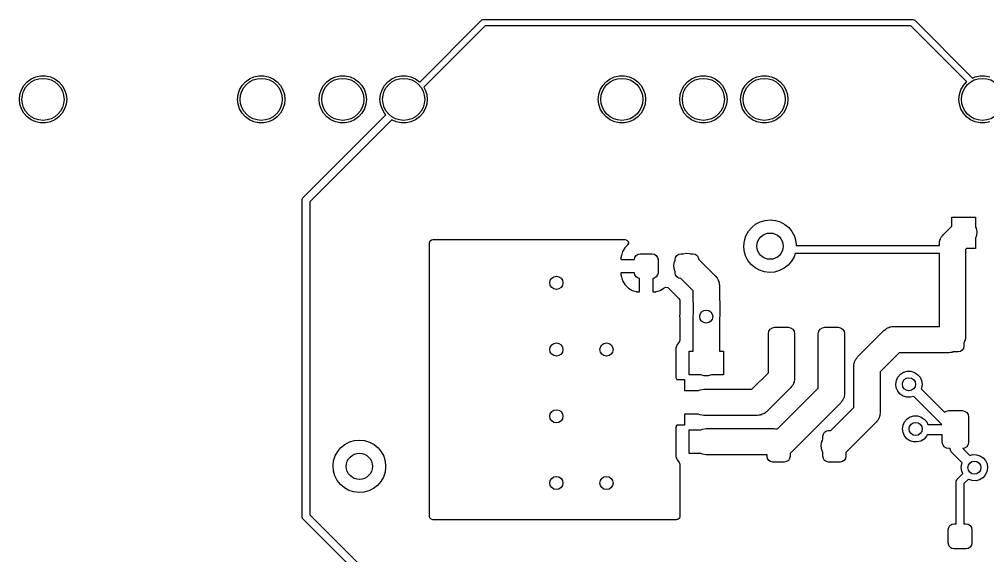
# Model space of a CAD drawing. Extents: x 74 to 208, y -143 to -31.
# Drawn here: x 79.27 to 116.1, y -52.93 to -32.51 of the extents above; entities that cross this region are included whole.
import ezdxf

# ---------------------------------------------------------------- set-up
doc = ezdxf.new("R2010")
doc.units = 0
doc.layers.add('BLACK', color=7, linetype='CONTINUOUS')

msp = doc.modelspace()

# ---------------------------------------------------------------- linework, layer by layer
at = {"layer": 'BLACK', "linetype": 'CONTINUOUS'}
for p, q in [((94.4962, -34.9), (96.8456, -32.5506)), ((96.9858, -32.764), (94.6524, -35.0973)), ((96.8456, -32.5506), (96.8634, -32.5373)), ((96.8634, -32.5373), (96.8665, -32.5338)), ((96.8665, -32.5338), (96.8692, -32.533)), ((96.8692, -32.533), (96.8744, -32.5291)), ((96.8744, -32.5291), (96.9045, -32.5227)), ((96.9045, -32.5227), (96.934, -32.514)), ((96.934, -32.514), (113.235, -32.514)), ((113.183, -32.764), (96.9858, -32.764)), ((115.306, -34.8867), (113.183, -32.764)), ((113.235, -32.514), (113.257, -32.5172)), ((113.257, -32.5172), (113.262, -32.5169)), ((113.262, -32.5169), (113.264, -32.5182)), ((113.264, -32.5182), (113.271, -32.5191)), ((113.271, -32.5191), (113.296, -32.5358)), ((113.296, -32.5358), (113.323, -32.5506)), ((113.323, -32.5506), (115.522, -34.7494)), ((79.4419, -35.031), (79.5678, -34.8912)), ((79.5678, -34.8912), (79.72, -34.7806)), ((79.72, -34.7806), (79.8919, -34.704)), ((79.8919, -34.704), (80.0759, -34.6649)), ((80.0759, -34.6649), (80.2641, -34.6649)), ((80.2641, -34.6649), (80.4481, -34.704)), ((80.4481, -34.704), (80.62, -34.7806)), ((80.62, -34.7806), (80.7722, -34.8912)), ((80.7722, -34.8912), (80.8981, -35.031)), ((87.7419, -35.031), (87.8678, -34.8912)), ((87.8678, -34.8912), (88.02, -34.7806)), ((88.02, -34.7806), (88.1919, -34.704)), ((88.1919, -34.704), (88.3759, -34.6649)), ((88.3759, -34.6649), (88.5641, -34.6649)), ((88.5641, -34.6649), (88.7481, -34.704)), ((88.7481, -34.704), (88.92, -34.7806)), ((88.92, -34.7806), (89.0722, -34.8912)), ((89.0722, -34.8912), (89.1981, -35.031)), ((90.8419, -35.031), (90.9678, -34.8912)), ((90.9678, -34.8912), (91.12, -34.7806)), ((91.12, -34.7806), (91.2919, -34.704)), ((91.2919, -34.704), (91.4759, -34.6649)), ((91.4759, -34.6649), (91.6641, -34.6649)), ((91.6641, -34.6649), (91.8481, -34.704)), ((91.8481, -34.704), (92.02, -34.7806)), ((92.02, -34.7806), (92.1722, -34.8912)), ((92.1722, -34.8912), (92.2981, -35.031)), ((93.1579, -35.031), (93.2838, -34.8912)), ((93.2838, -34.8912), (93.436, -34.7806)), ((93.436, -34.7806), (93.6079, -34.704)), ((93.6079, -34.704), (93.7919, -34.6649)), ((93.7919, -34.6649), (93.9801, -34.6649)), ((93.9801, -34.6649), (94.1641, -34.704)), ((94.1641, -34.704), (94.336, -34.7806)), ((94.336, -34.7806), (94.4882, -34.8912)), ((94.4882, -34.8912), (94.4962, -34.9)), ((101.458, -35.031), (101.584, -34.8912)), ((101.584, -34.8912), (101.736, -34.7806)), ((101.736, -34.7806), (101.908, -34.704)), ((101.908, -34.704), (102.092, -34.6649)), ((102.092, -34.6649), (102.28, -34.6649)), ((102.28, -34.6649), (102.464, -34.704)), ((102.464, -34.704), (102.636, -34.7806)), ((102.636, -34.7806), (102.788, -34.8912)), ((102.788, -34.8912), (102.914, -35.031)), ((104.558, -35.031), (104.684, -34.8912)), ((104.684, -34.8912), (104.836, -34.7806)), ((104.836, -34.7806), (105.008, -34.704)), ((105.008, -34.704), (105.192, -34.6649)), ((105.192, -34.6649), (105.38, -34.6649)), ((105.38, -34.6649), (105.564, -34.704)), ((105.564, -34.704), (105.736, -34.7806)), ((105.736, -34.7806), (105.888, -34.8912)), ((105.888, -34.8912), (106.014, -35.031)), ((106.874, -35.031), (107, -34.8912)), ((107, -34.8912), (107.152, -34.7806)), ((107.152, -34.7806), (107.324, -34.704)), ((107.324, -34.704), (107.508, -34.6649)), ((107.508, -34.6649), (107.696, -34.6649)), ((107.696, -34.6649), (107.88, -34.704)), ((107.88, -34.704), (108.052, -34.7806)), ((108.052, -34.7806), (108.204, -34.8912)), ((108.204, -34.8912), (108.33, -35.031)), ((115.174, -35.031), (115.3, -34.8912)), ((115.3, -34.8912), (115.306, -34.8867)), ((115.522, -34.7494), (115.624, -34.704)), ((115.624, -34.704), (115.808, -34.6649)), ((115.808, -34.6649), (115.996, -34.6649)), ((115.996, -34.6649), (116.18, -34.704)), ((79.2897, -35.3729), (79.3478, -35.1939)), ((79.3478, -35.1939), (79.4419, -35.031)), ((80.8981, -35.031), (80.9922, -35.1939)), ((80.9922, -35.1939), (81.0503, -35.3729)), ((87.5897, -35.3729), (87.6478, -35.1939)), ((87.6478, -35.1939), (87.7419, -35.031)), ((89.1981, -35.031), (89.2922, -35.1939)), ((89.2922, -35.1939), (89.3503, -35.3729)), ((90.6897, -35.3729), (90.7478, -35.1939)), ((90.7478, -35.1939), (90.8419, -35.031)), ((92.2981, -35.031), (92.3922, -35.1939)), ((92.3922, -35.1939), (92.4503, -35.3729)), ((93.0057, -35.3729), (93.0638, -35.1939)), ((93.0638, -35.1939), (93.1579, -35.031)), ((94.6524, -35.0973), (94.7082, -35.1939)), ((94.7082, -35.1939), (94.7663, -35.3729)), ((101.306, -35.3729), (101.364, -35.1939)), ((101.364, -35.1939), (101.458, -35.031)), ((102.914, -35.031), (103.008, -35.1939)), ((103.008, -35.1939), (103.066, -35.3729)), ((104.406, -35.3729), (104.464, -35.1939)), ((104.464, -35.1939), (104.558, -35.031)), ((106.014, -35.031), (106.108, -35.1939)), ((106.108, -35.1939), (106.166, -35.3729)), ((106.722, -35.3729), (106.78, -35.1939)), ((106.78, -35.1939), (106.874, -35.031)), ((108.33, -35.031), (108.424, -35.1939)), ((108.424, -35.1939), (108.482, -35.3729)), ((115.022, -35.3729), (115.08, -35.1939)), ((115.08, -35.1939), (115.174, -35.031)), ((79.27, -35.56), (79.2897, -35.3729)), ((79.2897, -35.7471), (79.27, -35.56)), ((81.0503, -35.3729), (81.07, -35.56)), ((81.07, -35.56), (81.0503, -35.7471)), ((87.57, -35.56), (87.5897, -35.3729)), ((87.5897, -35.7471), (87.57, -35.56)), ((89.3503, -35.3729), (89.37, -35.56)), ((89.37, -35.56), (89.3503, -35.7471)), ((90.67, -35.56), (90.6897, -35.3729)), ((90.6897, -35.7471), (90.67, -35.56)), ((92.4503, -35.3729), (92.47, -35.56)), ((92.47, -35.56), (92.4503, -35.7471)), ((92.986, -35.56), (93.0057, -35.3729)), ((93.0057, -35.7471), (92.986, -35.56)), ((94.7663, -35.3729), (94.786, -35.56)), ((94.786, -35.56), (94.7663, -35.7471)), ((101.286, -35.56), (101.306, -35.3729)), ((101.306, -35.7471), (101.286, -35.56)), ((103.066, -35.3729), (103.086, -35.56)), ((103.086, -35.56), (103.066, -35.7471)), ((104.386, -35.56), (104.406, -35.3729)), ((104.406, -35.7471), (104.386, -35.56)), ((106.166, -35.3729), (106.186, -35.56)), ((106.186, -35.56), (106.166, -35.7471)), ((106.702, -35.56), (106.722, -35.3729)), ((106.722, -35.7471), (106.702, -35.56)), ((108.482, -35.3729), (108.502, -35.56)), ((108.502, -35.56), (108.482, -35.7471)), ((115.002, -35.56), (115.022, -35.3729)), ((115.022, -35.7471), (115.002, -35.56)), ((79.3478, -35.9261), (79.2897, -35.7471)), ((79.4419, -36.089), (79.3478, -35.9261)), ((79.5678, -36.2288), (79.4419, -36.089)), ((80.8981, -36.089), (80.7722, -36.2288)), ((80.9922, -35.9261), (80.8981, -36.089)), ((81.0503, -35.7471), (80.9922, -35.9261)), ((87.6478, -35.9261), (87.5897, -35.7471)), ((87.7419, -36.089), (87.6478, -35.9261)), ((87.8678, -36.2288), (87.7419, -36.089)), ((89.1981, -36.089), (89.0722, -36.2288)), ((89.2922, -35.9261), (89.1981, -36.089)), ((89.3503, -35.7471), (89.2922, -35.9261)), ((90.7478, -35.9261), (90.6897, -35.7471)), ((90.8419, -36.089), (90.7478, -35.9261)), ((90.9678, -36.2288), (90.8419, -36.089)), ((92.2981, -36.089), (92.1722, -36.2288)), ((92.3922, -35.9261), (92.2981, -36.089)), ((92.4503, -35.7471), (92.3922, -35.9261)), ((93.0638, -35.9261), (93.0057, -35.7471)), ((93.1579, -36.089), (93.0638, -35.9261)), ((93.2119, -36.149), (93.1579, -36.089)), ((94.6141, -36.089), (94.4882, -36.2288)), ((94.7082, -35.9261), (94.6141, -36.089)), ((94.7663, -35.7471), (94.7082, -35.9261)), ((101.364, -35.9261), (101.306, -35.7471)), ((101.458, -36.089), (101.364, -35.9261)), ((101.584, -36.2288), (101.458, -36.089)), ((102.914, -36.089), (102.788, -36.2288)), ((103.008, -35.9261), (102.914, -36.089)), ((103.066, -35.7471), (103.008, -35.9261)), ((104.464, -35.9261), (104.406, -35.7471)), ((104.558, -36.089), (104.464, -35.9261)), ((104.684, -36.2288), (104.558, -36.089)), ((106.014, -36.089), (105.888, -36.2288)), ((106.108, -35.9261), (106.014, -36.089)), ((106.166, -35.7471), (106.108, -35.9261)), ((106.78, -35.9261), (106.722, -35.7471)), ((106.874, -36.089), (106.78, -35.9261)), ((107, -36.2288), (106.874, -36.089)), ((108.33, -36.089), (108.204, -36.2288)), ((108.424, -35.9261), (108.33, -36.089)), ((108.482, -35.7471), (108.424, -35.9261)), ((115.08, -35.9261), (115.022, -35.7471)), ((115.174, -36.089), (115.08, -35.9261)), ((115.3, -36.2288), (115.174, -36.089)), ((79.72, -36.3394), (79.5678, -36.2288)), ((79.8919, -36.416), (79.72, -36.3394)), ((80.0759, -36.4551), (79.8919, -36.416)), ((80.2641, -36.4551), (80.0759, -36.4551)), ((80.4481, -36.416), (80.2641, -36.4551)), ((80.62, -36.3394), (80.4481, -36.416)), ((80.7722, -36.2288), (80.62, -36.3394)), ((88.02, -36.3394), (87.8678, -36.2288)), ((88.1919, -36.416), (88.02, -36.3394)), ((88.3759, -36.4551), (88.1919, -36.416)), ((88.5641, -36.4551), (88.3759, -36.4551)), ((88.7481, -36.416), (88.5641, -36.4551)), ((88.92, -36.3394), (88.7481, -36.416)), ((89.0722, -36.2288), (88.92, -36.3394)), ((90.0639, -39.2969), (93.2119, -36.149)), ((93.4427, -36.3424), (90.32, -39.4651)), ((91.12, -36.3394), (90.9678, -36.2288)), ((91.2919, -36.416), (91.12, -36.3394)), ((91.4759, -36.4551), (91.2919, -36.416)), ((91.6641, -36.4551), (91.4759, -36.4551)), ((91.8481, -36.416), (91.6641, -36.4551)), ((92.02, -36.3394), (91.8481, -36.416)), ((92.1722, -36.2288), (92.02, -36.3394)), ((93.6079, -36.416), (93.4427, -36.3424)), ((93.7919, -36.4551), (93.6079, -36.416)), ((93.9801, -36.4551), (93.7919, -36.4551)), ((94.1641, -36.416), (93.9801, -36.4551)), ((94.336, -36.3394), (94.1641, -36.416)), ((94.4882, -36.2288), (94.336, -36.3394)), ((101.736, -36.3394), (101.584, -36.2288)), ((101.908, -36.416), (101.736, -36.3394)), ((102.092, -36.4551), (101.908, -36.416)), ((102.28, -36.4551), (102.092, -36.4551)), ((102.464, -36.416), (102.28, -36.4551)), ((102.636, -36.3394), (102.464, -36.416)), ((102.788, -36.2288), (102.636, -36.3394)), ((104.836, -36.3394), (104.684, -36.2288)), ((105.008, -36.416), (104.836, -36.3394)), ((105.192, -36.4551), (105.008, -36.416)), ((105.38, -36.4551), (105.192, -36.4551)), ((105.564, -36.416), (105.38, -36.4551)), ((105.736, -36.3394), (105.564, -36.416)), ((105.888, -36.2288), (105.736, -36.3394)), ((107.152, -36.3394), (107, -36.2288)), ((107.324, -36.416), (107.152, -36.3394)), ((107.508, -36.4551), (107.324, -36.416)), ((107.696, -36.4551), (107.508, -36.4551)), ((107.88, -36.416), (107.696, -36.4551)), ((108.052, -36.3394), (107.88, -36.416)), ((108.204, -36.2288), (108.052, -36.3394)), ((115.452, -36.3394), (115.3, -36.2288)), ((115.624, -36.416), (115.452, -36.3394)), ((115.808, -36.4551), (115.624, -36.416)), ((115.996, -36.4551), (115.808, -36.4551)), ((116.18, -36.416), (115.996, -36.4551)), ((90.02, -39.403), (90.0251, -39.3839)), ((90.02, -51.435), (90.02, -39.403)), ((90.0251, -39.3642), (90.035, -39.3471)), ((90.0251, -39.3839), (90.0251, -39.3642)), ((90.035, -39.3471), (90.0401, -39.328)), ((90.0401, -39.328), (90.0541, -39.314)), ((90.0541, -39.314), (90.0639, -39.2969)), ((90.32, -39.4651), (90.32, -51.3729)), ((114.74, -40.3829), (114.74, -40.04)), ((114.74, -40.04), (115.64, -40.04)), ((115.64, -40.04), (115.64, -40.4317)), ((106.998, -40.583), (107.123, -40.4335)), ((107.123, -40.4335), (107.275, -40.3112)), ((107.275, -40.3112), (107.448, -40.2208)), ((107.448, -40.2208), (107.636, -40.1657)), ((107.636, -40.1657), (107.83, -40.148)), ((107.83, -40.148), (108.024, -40.1684)), ((108.024, -40.1684), (108.211, -40.2261)), ((108.211, -40.2261), (108.382, -40.319)), ((108.382, -40.319), (108.533, -40.4434)), ((108.533, -40.4434), (108.656, -40.5946)), ((114.408, -40.7149), (114.74, -40.3829)), ((115.64, -40.4317), (115.659, -40.4673)), ((115.659, -40.4673), (115.689, -40.606)), ((106.845, -40.9401), (106.904, -40.7541)), ((106.904, -40.7541), (106.998, -40.583)), ((108.656, -40.5946), (108.748, -40.7669)), ((108.748, -40.7669), (108.804, -40.9538)), ((114.283, -40.9223), (114.305, -40.8761)), ((114.305, -40.8761), (114.323, -40.8284)), ((114.323, -40.8284), (114.335, -40.8122)), ((114.335, -40.8122), (114.344, -40.794)), ((114.344, -40.794), (114.377, -40.7558)), ((114.377, -40.7558), (114.408, -40.7149)), ((115.678, -40.7474), (115.64, -40.8496)), ((115.64, -40.8496), (115.64, -41.24)), ((115.689, -40.606), (115.678, -40.7474)), ((94.869, -41.02), (94.889, -40.9519)), ((94.869, -51.436), (94.869, -41.02)), ((94.889, -40.9519), (94.9427, -40.9054)), ((94.9427, -40.9054), (94.995, -40.894)), ((94.995, -40.894), (102.311, -40.894)), ((102.303, -41.2088), (102.221, -41.3419)), ((102.312, -41.1974), (102.303, -41.2088)), ((102.311, -40.894), (102.379, -40.914)), ((102.4, -41.109), (102.312, -41.1974)), ((102.379, -40.914), (102.426, -40.9677)), ((102.406, -41.1025), (102.4, -41.109)), ((102.436, -41.0379), (102.406, -41.1025)), ((102.426, -40.9677), (102.436, -41.0379)), ((106.823, -41.134), (106.845, -40.9401)), ((106.839, -41.3285), (106.823, -41.134)), ((108.804, -40.9538), (108.821, -41.125)), ((108.821, -41.125), (114.261, -41.125)), ((114.261, -41.0685), (114.262, -41.0624)), ((114.261, -41.125), (114.261, -41.0685)), ((114.262, -41.0624), (114.269, -41.012)), ((114.269, -41.012), (114.273, -40.9611)), ((114.273, -40.9611), (114.28, -40.9422)), ((114.28, -40.9422), (114.283, -40.9223)), ((115.297, -41.24), (115.261, -41.2756)), ((115.64, -41.24), (115.297, -41.24)), ((102.163, -41.5172), (102.153, -41.6081)), ((102.153, -41.6081), (102.153, -41.6145)), ((102.153, -41.6145), (102.153, -41.6379)), ((102.166, -41.5038), (102.163, -41.5172)), ((102.215, -41.3551), (102.166, -41.5038)), ((102.221, -41.3419), (102.215, -41.3551)), ((102.662, -41.656), (102.678, -41.5739)), ((102.678, -41.5739), (102.727, -41.5009)), ((102.727, -41.5009), (102.8, -41.4521)), ((102.8, -41.4521), (102.886, -41.435)), ((102.886, -41.435), (103.336, -41.435)), ((103.336, -41.435), (103.422, -41.4521)), ((103.422, -41.4521), (103.495, -41.5009)), ((103.495, -41.5009), (103.544, -41.5739)), ((103.544, -41.5739), (103.561, -41.66)), ((104.211, -41.66), (104.228, -41.5739)), ((104.228, -41.5739), (104.277, -41.5009)), ((104.277, -41.5009), (104.35, -41.4521)), ((104.35, -41.4521), (104.436, -41.435)), ((104.436, -41.435), (104.515, -41.435)), ((104.515, -41.435), (104.627, -41.4112)), ((104.627, -41.4112), (104.768, -41.4217)), ((104.768, -41.4217), (104.804, -41.435)), ((104.804, -41.435), (104.886, -41.435)), ((104.886, -41.435), (104.972, -41.4521)), ((104.972, -41.4521), (105.045, -41.5009)), ((105.045, -41.5009), (105.094, -41.5739)), ((105.094, -41.5739), (105.109, -41.6511)), ((106.893, -41.5161), (106.839, -41.3285)), ((106.982, -41.6897), (106.893, -41.5161)), ((108.737, -41.5547), (108.64, -41.7244)), ((108.78, -41.425), (108.737, -41.5547)), ((114.261, -41.425), (108.78, -41.425)), ((114.261, -44.204), (114.261, -41.425)), ((115.261, -41.2756), (115.261, -44.576)), ((102.153, -41.6379), (102.157, -41.6531)), ((102.157, -41.6531), (102.159, -41.6543)), ((102.159, -41.6543), (102.167, -41.656)), ((102.167, -41.656), (102.662, -41.656)), ((103.561, -41.66), (103.561, -42.16)), ((104.163, -41.8699), (104.194, -41.7316)), ((104.171, -42.0114), (104.163, -41.8699)), ((104.194, -41.7316), (104.211, -41.7008)), ((104.211, -41.7008), (104.211, -41.66)), ((105.109, -41.6511), (105.75, -42.2914)), ((107.104, -41.8427), (106.982, -41.6897)), ((107.252, -41.9691), (107.104, -41.8427)), ((107.423, -42.0644), (107.252, -41.9691)), ((108.513, -41.8722), (108.359, -41.9923)), ((108.64, -41.7244), (108.513, -41.8722)), ((102.155, -42.1699), (102.153, -42.1775)), ((102.153, -42.1775), (102.153, -42.2054)), ((102.153, -42.2054), (102.153, -42.212)), ((102.153, -42.212), (102.163, -42.3041)), ((102.156, -42.1685), (102.155, -42.1699)), ((102.171, -42.164), (102.156, -42.1685)), ((102.163, -42.3041), (102.166, -42.3175)), ((102.166, -42.3175), (102.215, -42.4661)), ((102.662, -42.164), (102.171, -42.164)), ((102.678, -42.2461), (102.662, -42.164)), ((102.727, -42.3191), (102.678, -42.2461)), ((102.8, -42.3679), (102.727, -42.3191)), ((103.495, -42.3191), (103.422, -42.3679)), ((103.544, -42.2461), (103.495, -42.3191)), ((103.561, -42.16), (103.544, -42.2461)), ((104.211, -42.1211), (104.171, -42.0114)), ((104.211, -42.16), (104.211, -42.1211)), ((104.228, -42.2461), (104.211, -42.16)), ((104.277, -42.3191), (104.228, -42.2461)), ((104.35, -42.3679), (104.277, -42.3191)), ((105.75, -42.2914), (105.754, -42.2958)), ((105.754, -42.2958), (105.782, -42.3346)), ((105.782, -42.3346), (105.814, -42.3706)), ((107.608, -42.1247), (107.423, -42.0644)), ((107.802, -42.1478), (107.608, -42.1247)), ((107.997, -42.1328), (107.802, -42.1478)), ((108.185, -42.0803), (107.997, -42.1328)), ((108.359, -41.9923), (108.185, -42.0803)), ((102.215, -42.4661), (102.222, -42.4793)), ((102.222, -42.4793), (102.304, -42.6122)), ((102.304, -42.6122), (102.313, -42.6236)), ((102.313, -42.6236), (102.423, -42.734)), ((102.857, -42.3792), (102.8, -42.3679)), ((102.857, -42.8795), (102.857, -42.3792)), ((103.422, -42.3679), (103.365, -42.3792)), ((103.365, -42.3792), (103.365, -42.8749)), ((103.794, -42.7376), (103.86, -42.711)), ((103.86, -42.711), (103.93, -42.7242)), ((104.427, -42.3832), (104.35, -42.3679)), ((104.898, -42.8546), (104.427, -42.3832)), ((105.814, -42.3706), (105.824, -42.3916)), ((105.824, -42.3916), (105.837, -42.4103)), ((105.837, -42.4103), (105.854, -42.4554)), ((105.854, -42.4554), (105.874, -42.4989)), ((105.874, -42.4989), (105.878, -42.5218)), ((105.878, -42.5218), (105.886, -42.5436)), ((105.886, -42.5436), (105.889, -42.5915)), ((105.889, -42.5915), (105.896, -42.639)), ((105.896, -42.639), (105.91, -43.809)), ((102.423, -42.734), (102.435, -42.743)), ((102.435, -42.743), (102.568, -42.825)), ((102.568, -42.825), (102.581, -42.8312)), ((102.581, -42.8312), (102.73, -42.8805)), ((102.73, -42.8805), (102.743, -42.8834)), ((102.743, -42.8834), (102.834, -42.8927)), ((102.834, -42.8927), (102.839, -42.8929)), ((102.839, -42.8929), (102.854, -42.8885)), ((102.854, -42.8885), (102.855, -42.8871)), ((102.855, -42.8871), (102.857, -42.8795)), ((103.365, -42.8749), (103.369, -42.8901)), ((103.369, -42.8901), (103.371, -42.8913)), ((103.371, -42.8913), (103.379, -42.893)), ((103.379, -42.893), (103.381, -42.893)), ((103.381, -42.893), (103.388, -42.8927)), ((103.388, -42.8927), (103.48, -42.8831)), ((103.48, -42.8831), (103.493, -42.8802)), ((103.493, -42.8802), (103.642, -42.8306)), ((103.642, -42.8306), (103.655, -42.8244)), ((103.655, -42.8244), (103.788, -42.7422)), ((103.788, -42.7422), (103.794, -42.7376)), ((103.93, -42.7242), (103.961, -42.7473)), ((103.961, -42.7473), (104.357, -43.1431)), ((104.909, -43.7186), (104.898, -42.8546)), ((104.357, -43.1431), (104.391, -43.2054)), ((104.391, -43.2054), (104.394, -43.2322)), ((104.394, -43.2322), (104.394, -43.7071)), ((104.393, -43.7224), (104.383, -43.8149)), ((104.383, -43.8149), (104.383, -43.8202)), ((104.383, -43.8202), (104.383, -43.8255)), ((104.394, -43.7071), (104.393, -43.7198)), ((104.393, -43.7198), (104.393, -43.7212)), ((104.393, -43.7212), (104.393, -43.7224)), ((104.896, -43.8229), (104.904, -43.7725)), ((104.896, -43.829), (104.896, -43.8229)), ((104.904, -43.7725), (104.908, -43.7216)), ((104.908, -43.7216), (104.909, -43.7186)), ((105.91, -43.8151), (105.902, -43.8685)), ((105.91, -43.809), (105.91, -43.8151)), ((104.383, -43.8255), (104.383, -43.8316)), ((104.383, -43.8316), (104.387, -43.8711)), ((104.387, -43.8711), (104.387, -43.883)), ((104.387, -43.883), (104.387, -44.73)), ((104.896, -45.1416), (104.896, -43.829)), ((105.898, -43.9224), (105.896, -43.9286)), ((105.896, -43.9286), (105.896, -45.1416)), ((105.902, -43.8685), (105.898, -43.9224)), ((107.757, -44.483), (107.776, -44.3873)), ((107.757, -45.9679), (107.757, -44.483)), ((107.776, -44.3873), (107.83, -44.3062)), ((107.83, -44.3062), (107.911, -44.252)), ((107.911, -44.252), (108.007, -44.233)), ((108.007, -44.233), (108.507, -44.233)), ((108.507, -44.233), (108.603, -44.252)), ((108.603, -44.252), (108.684, -44.3062)), ((108.684, -44.3062), (108.738, -44.3873)), ((108.738, -44.3873), (108.757, -44.483)), ((108.757, -44.483), (108.757, -46.175)), ((109.657, -44.483), (109.676, -44.3873)), ((109.657, -46.5484), (109.657, -44.483)), ((109.676, -44.3873), (109.73, -44.3062)), ((109.73, -44.3062), (109.811, -44.252)), ((109.811, -44.252), (109.907, -44.233)), ((109.907, -44.233), (110.407, -44.233)), ((110.407, -44.233), (110.503, -44.252)), ((110.503, -44.252), (110.584, -44.3062)), ((110.584, -44.3062), (110.638, -44.3873)), ((110.638, -44.3873), (110.657, -44.483)), ((110.657, -44.483), (110.657, -46.7555)), ((111.152, -45.3664), (112.168, -44.3504)), ((112.168, -44.3504), (112.173, -44.3462)), ((112.173, -44.3462), (112.214, -44.3161)), ((112.214, -44.3161), (112.253, -44.2828)), ((112.253, -44.2828), (112.271, -44.2744)), ((112.271, -44.2744), (112.287, -44.2625)), ((112.287, -44.2625), (112.335, -44.2452)), ((112.335, -44.2452), (112.382, -44.2241)), ((112.382, -44.2241), (112.402, -44.2212)), ((112.402, -44.2212), (112.421, -44.2144)), ((112.421, -44.2144), (112.472, -44.2112)), ((112.472, -44.2112), (112.522, -44.204)), ((112.522, -44.204), (114.261, -44.204)), ((104.295, -44.8949), (104.244, -45.0313)), ((104.362, -44.8056), (104.295, -44.8949)), ((104.367, -44.7981), (104.362, -44.8056)), ((104.387, -44.73), (104.367, -44.7981)), ((115.2, -44.8161), (115.199, -44.8175)), ((115.199, -44.8175), (115.199, -44.9572)), ((115.218, -44.7684), (115.2, -44.8161)), ((115.24, -44.7222), (115.218, -44.7684)), ((115.243, -44.7023), (115.24, -44.7222)), ((115.25, -44.6834), (115.243, -44.7023)), ((115.254, -44.6325), (115.25, -44.6834)), ((115.261, -44.5821), (115.254, -44.6325)), ((115.261, -44.576), (115.261, -44.5821)), ((104.244, -45.0313), (104.237, -45.0935)), ((104.237, -45.0935), (104.237, -46.0897)), ((104.746, -46.0416), (104.746, -45.1416)), ((104.746, -45.1416), (104.896, -45.1416)), ((105.896, -45.1416), (106.046, -45.1416)), ((106.046, -45.1416), (106.046, -46.0416)), ((112.729, -45.204), (112.006, -45.9271)), ((114.633, -45.204), (112.729, -45.204)), ((114.684, -45.1968), (114.633, -45.204)), ((114.735, -45.1936), (114.684, -45.1968)), ((114.754, -45.1868), (114.735, -45.1936)), ((114.774, -45.1839), (114.754, -45.1868)), ((114.791, -45.176), (114.774, -45.1839)), ((114.98, -45.176), (114.791, -45.176)), ((115.064, -45.1593), (114.98, -45.176)), ((115.135, -45.1119), (115.064, -45.1593)), ((115.182, -45.041), (115.135, -45.1119)), ((115.199, -44.9572), (115.182, -45.041)), ((111.006, -45.7139), (111.014, -45.6635)), ((111.014, -45.6635), (111.018, -45.6126)), ((111.018, -45.6126), (111.025, -45.5937)), ((111.025, -45.5937), (111.028, -45.5738)), ((111.028, -45.5738), (111.05, -45.5276)), ((111.05, -45.5276), (111.067, -45.4799)), ((111.067, -45.4799), (111.08, -45.4637)), ((111.08, -45.4637), (111.088, -45.4455)), ((111.088, -45.4455), (111.122, -45.4073)), ((111.122, -45.4073), (111.152, -45.3664)), ((107.133, -46.5916), (107.757, -45.9679)), ((111.006, -45.72), (111.006, -45.7139)), ((111.006, -47.2909), (111.006, -45.72)), ((112.006, -45.9271), (112.006, -47.498)), ((112.688, -46.1313), (112.782, -46.025)), ((112.782, -46.025), (112.902, -45.9494)), ((112.902, -45.9494), (113.038, -45.9104)), ((113.038, -45.9104), (113.18, -45.9113)), ((113.18, -45.9113), (113.316, -45.9519)), ((113.316, -45.9519), (113.435, -46.029)), ((113.435, -46.029), (113.527, -46.1364)), ((104.237, -46.0897), (104.244, -46.1519)), ((104.244, -46.1519), (104.272, -46.2251)), ((104.272, -46.2251), (104.571, -46.2251)), ((104.571, -46.2251), (104.571, -46.6416)), ((105.18, -46.0416), (104.746, -46.0416)), ((105.186, -46.0455), (105.18, -46.0416)), ((105.322, -46.0861), (105.186, -46.0455)), ((105.464, -46.087), (105.322, -46.0861)), ((105.6, -46.048), (105.464, -46.087)), ((105.61, -46.0416), (105.6, -46.048)), ((106.046, -46.0416), (105.61, -46.0416)), ((108.713, -46.3674), (108.696, -46.4151)), ((108.735, -46.3212), (108.713, -46.3674)), ((108.738, -46.3013), (108.735, -46.3212)), ((108.745, -46.2824), (108.738, -46.3013)), ((108.749, -46.2315), (108.745, -46.2824)), ((108.757, -46.1811), (108.749, -46.2315)), ((108.757, -46.175), (108.757, -46.1811)), ((112.606, -46.3997), (112.628, -46.2596)), ((112.625, -46.5403), (112.606, -46.3997)), ((112.628, -46.2596), (112.688, -46.1313)), ((113.527, -46.1364), (113.586, -46.2655)), ((113.586, -46.2655), (113.606, -46.4058)), ((104.571, -46.6416), (105.102, -46.6416)), ((105.102, -46.6416), (105.168, -46.6117)), ((105.168, -46.6117), (105.308, -46.5916)), ((105.308, -46.5916), (107.133, -46.5916)), ((108.611, -46.5286), (107.694, -47.4452)), ((108.095, -48.1104), (109.657, -46.5484)), ((108.641, -46.4877), (108.611, -46.5286)), ((108.675, -46.4495), (108.641, -46.4877)), ((108.683, -46.4313), (108.675, -46.4495)), ((108.696, -46.4151), (108.683, -46.4313)), ((110.657, -46.7616), (110.649, -46.812)), ((110.657, -46.7555), (110.657, -46.7616)), ((112.682, -46.67), (112.625, -46.5403)), ((112.773, -46.7785), (112.682, -46.67)), ((113.583, -46.5578), (113.569, -46.5858)), ((113.569, -46.5858), (114.457, -47.4737)), ((113.606, -46.418), (113.583, -46.5578)), ((113.606, -46.4058), (113.606, -46.418)), ((110.511, -47.1091), (108.582, -49.0376)), ((110.541, -47.0682), (110.511, -47.1091)), ((110.575, -47.03), (110.541, -47.0682)), ((110.583, -47.0118), (110.575, -47.03)), ((110.596, -46.9956), (110.583, -47.0118)), ((110.613, -46.9479), (110.596, -46.9956)), ((110.635, -46.9017), (110.613, -46.9479)), ((110.638, -46.8818), (110.635, -46.9017)), ((110.645, -46.8629), (110.638, -46.8818)), ((110.649, -46.812), (110.645, -46.8629)), ((112.891, -46.8571), (112.773, -46.7785)), ((113.026, -46.8994), (112.891, -46.8571)), ((113.168, -46.902), (113.026, -46.8994)), ((113.287, -46.8695), (113.168, -46.902)), ((114.35, -47.932), (113.287, -46.8695)), ((107.648, -47.4795), (107.61, -47.5128)), ((107.69, -47.4494), (107.648, -47.4795)), ((107.694, -47.4452), (107.69, -47.4494)), ((110.129, -48.168), (111.006, -47.2909)), ((112.006, -47.5041), (111.998, -47.5545)), ((112.006, -47.498), (112.006, -47.5041)), ((114.457, -47.4737), (114.528, -47.426)), ((114.528, -47.426), (114.624, -47.407)), ((114.624, -47.407), (115.124, -47.407)), ((115.124, -47.407), (115.22, -47.426)), ((115.22, -47.426), (115.301, -47.4802)), ((115.301, -47.4802), (115.355, -47.5613)), ((105.102, -47.5416), (104.571, -47.5416)), ((104.571, -47.5416), (104.571, -47.9581)), ((105.162, -47.5698), (105.102, -47.5416)), ((105.302, -47.5916), (105.162, -47.5698)), ((105.308, -47.5916), (105.302, -47.5916)), ((107.34, -47.5916), (105.308, -47.5916)), ((107.391, -47.5844), (107.34, -47.5916)), ((107.442, -47.5812), (107.391, -47.5844)), ((107.461, -47.5744), (107.442, -47.5812)), ((107.481, -47.5715), (107.461, -47.5744)), ((107.527, -47.5504), (107.481, -47.5715)), ((107.575, -47.5331), (107.527, -47.5504)), ((107.591, -47.5212), (107.575, -47.5331)), ((107.61, -47.5128), (107.591, -47.5212)), ((111.86, -47.8516), (110.707, -49.0041)), ((111.89, -47.8107), (111.86, -47.8516)), ((111.924, -47.7725), (111.89, -47.8107)), ((111.932, -47.7543), (111.924, -47.7725)), ((111.945, -47.7381), (111.932, -47.7543)), ((111.962, -47.6904), (111.945, -47.7381)), ((111.984, -47.6442), (111.962, -47.6904)), ((111.987, -47.6243), (111.984, -47.6442)), ((111.994, -47.6054), (111.987, -47.6243)), ((111.998, -47.5545), (111.994, -47.6054)), ((112.882, -47.9614), (112.942, -47.8331)), ((112.942, -47.8331), (113.036, -47.7268)), ((113.036, -47.7268), (113.156, -47.6512)), ((113.156, -47.6512), (113.292, -47.6122)), ((113.292, -47.6122), (113.434, -47.6131)), ((113.434, -47.6131), (113.57, -47.6537)), ((113.57, -47.6537), (113.689, -47.7308)), ((113.689, -47.7308), (113.781, -47.8382)), ((113.781, -47.8382), (113.824, -47.932)), ((115.355, -47.5613), (115.374, -47.657)), ((115.374, -47.657), (115.374, -48.607)), ((104.244, -48.0313), (104.237, -48.0935)), ((104.237, -48.0935), (104.237, -49.0897)), ((104.272, -47.9581), (104.244, -48.0313)), ((104.571, -47.9581), (104.272, -47.9581)), ((104.746, -49.0416), (104.746, -48.1416)), ((104.746, -48.1416), (105.19, -48.1416)), ((105.19, -48.1416), (105.256, -48.1117)), ((105.256, -48.1117), (105.396, -48.0916)), ((105.396, -48.0916), (107.968, -48.0916)), ((107.968, -48.0916), (107.974, -48.0916)), ((107.974, -48.0916), (108.025, -48.0995)), ((108.025, -48.0995), (108.075, -48.1033)), ((108.075, -48.1033), (108.094, -48.1103)), ((108.094, -48.1103), (108.095, -48.1104)), ((109.849, -48.303), (109.896, -48.2321)), ((109.896, -48.2321), (109.967, -48.1847)), ((109.967, -48.1847), (110.051, -48.168)), ((110.051, -48.168), (110.129, -48.168)), ((112.86, -48.1015), (112.882, -47.9614)), ((112.879, -48.2421), (112.86, -48.1015)), ((112.936, -48.3718), (112.879, -48.2421)), ((113.824, -47.932), (114.35, -47.932)), ((91.6544, -48.6932), (91.8274, -48.6028)), ((91.8274, -48.6028), (92.0146, -48.5477)), ((92.0146, -48.5477), (92.209, -48.53)), ((92.209, -48.53), (92.4031, -48.5504)), ((92.4031, -48.5504), (92.5895, -48.6081)), ((92.5895, -48.6081), (92.7612, -48.701)), ((109.781, -48.6271), (109.788, -48.6082)), ((109.788, -48.6082), (109.791, -48.5883)), ((109.791, -48.5883), (109.813, -48.5421)), ((109.813, -48.5421), (109.831, -48.4944)), ((109.831, -48.4944), (109.832, -48.493)), ((109.832, -48.3867), (109.849, -48.303)), ((109.832, -48.493), (109.832, -48.3867)), ((113.027, -48.4803), (112.936, -48.3718)), ((113.145, -48.5589), (113.027, -48.4803)), ((113.28, -48.6012), (113.145, -48.5589)), ((113.422, -48.6038), (113.28, -48.6012)), ((113.559, -48.5665), (113.422, -48.6038)), ((113.68, -48.4923), (113.559, -48.5665)), ((113.775, -48.3872), (113.68, -48.4923)), ((113.801, -48.332), (113.775, -48.3872)), ((114.374, -48.332), (113.801, -48.332)), ((114.374, -48.607), (114.374, -48.332)), ((114.393, -48.7027), (114.374, -48.607)), ((115.374, -48.607), (115.355, -48.7027)), ((91.2829, -49.1361), (91.3769, -48.965)), ((91.3769, -48.965), (91.5023, -48.8155)), ((91.5023, -48.8155), (91.6544, -48.6932)), ((92.7612, -48.701), (92.9116, -48.8254)), ((92.9116, -48.8254), (93.0349, -48.9766)), ((93.0349, -48.9766), (93.1265, -49.1489)), ((109.769, -48.7345), (109.77, -48.7284)), ((109.769, -48.768), (109.769, -48.7345)), ((109.79, -48.9083), (109.769, -48.768)), ((109.77, -48.7284), (109.777, -48.678)), ((109.777, -48.678), (109.781, -48.6271)), ((109.832, -49.0016), (109.79, -48.9083)), ((114.447, -48.7838), (114.393, -48.7027)), ((114.528, -48.838), (114.447, -48.7838)), ((114.624, -48.857), (114.528, -48.838)), ((114.674, -48.857), (114.624, -48.857)), ((114.674, -48.8594), (114.674, -48.857)), ((114.681, -48.892), (114.674, -48.8594)), ((114.685, -48.9252), (114.681, -48.892)), ((114.691, -48.9349), (114.685, -48.9252)), ((114.694, -48.9461), (114.691, -48.9349)), ((114.715, -48.9723), (114.694, -48.9461)), ((114.732, -49.0006), (114.715, -48.9723)), ((115.22, -48.838), (115.149, -48.8519)), ((115.149, -48.8519), (115.415, -49.1176)), ((115.301, -48.7838), (115.22, -48.838)), ((115.355, -48.7027), (115.301, -48.7838)), ((91.2021, -49.516), (91.2239, -49.3221)), ((91.2239, -49.3221), (91.2829, -49.1361)), ((93.1265, -49.1489), (93.183, -49.3358)), ((93.183, -49.3358), (93.202, -49.53)), ((104.237, -49.0897), (104.244, -49.1519)), ((104.244, -49.1519), (104.295, -49.2883)), ((104.295, -49.2883), (104.301, -49.2955)), ((104.301, -49.2955), (104.369, -49.3863)), ((105.19, -49.0416), (104.746, -49.0416)), ((105.25, -49.0698), (105.19, -49.0416)), ((105.39, -49.0916), (105.25, -49.0698)), ((105.396, -49.0916), (105.39, -49.0916)), ((107.707, -49.0916), (105.396, -49.0916)), ((107.707, -49.1492), (107.707, -49.0916)), ((107.724, -49.233), (107.707, -49.1492)), ((107.771, -49.3039), (107.724, -49.233)), ((107.842, -49.3513), (107.771, -49.3039)), ((108.518, -49.3039), (108.447, -49.3513)), ((108.565, -49.233), (108.518, -49.3039)), ((108.582, -49.1492), (108.565, -49.233)), ((108.582, -49.0376), (108.582, -49.1492)), ((109.832, -49.1492), (109.832, -49.0016)), ((109.849, -49.233), (109.832, -49.1492)), ((109.896, -49.3039), (109.849, -49.233)), ((109.967, -49.3513), (109.896, -49.3039)), ((110.643, -49.3039), (110.572, -49.3513)), ((110.69, -49.233), (110.643, -49.3039)), ((110.707, -49.1492), (110.69, -49.233)), ((110.707, -49.0041), (110.707, -49.1492)), ((115.133, -49.4012), (114.732, -49.0006)), ((115.415, -49.1176), (115.528, -49.0854)), ((115.528, -49.0854), (115.669, -49.0863)), ((115.669, -49.0863), (115.805, -49.1269)), ((115.805, -49.1269), (115.924, -49.204)), ((115.924, -49.204), (116.017, -49.3114)), ((116.017, -49.3114), (116.075, -49.4405)), ((91.2184, -49.7105), (91.2021, -49.516)), ((91.2722, -49.8981), (91.2184, -49.7105)), ((93.2016, -49.5579), (93.1771, -49.7515)), ((93.202, -49.53), (93.2016, -49.5579)), ((104.369, -49.3863), (104.394, -49.4528)), ((104.394, -49.4528), (104.394, -49.4619)), ((104.394, -49.4619), (104.394, -51.436)), ((107.926, -49.368), (107.842, -49.3513)), ((108.363, -49.368), (107.926, -49.368)), ((108.447, -49.3513), (108.363, -49.368)), ((110.051, -49.368), (109.967, -49.3513)), ((110.488, -49.368), (110.051, -49.368)), ((110.572, -49.3513), (110.488, -49.368)), ((115.095, -49.5747), (115.117, -49.4346)), ((115.114, -49.7153), (115.095, -49.5747)), ((115.155, -49.809), (115.114, -49.7153)), ((115.117, -49.4346), (115.133, -49.4012)), ((116.095, -49.593), (116.072, -49.7328)), ((116.075, -49.4405), (116.095, -49.5808)), ((116.095, -49.5808), (116.095, -49.593)), ((91.3614, -50.0717), (91.2722, -49.8981)), ((91.4827, -50.2247), (91.3614, -50.0717)), ((93.1155, -49.9367), (93.0191, -50.1064)), ((93.1771, -49.7515), (93.1155, -49.9367)), ((114.904, -50.0884), (114.914, -50.0713)), ((114.914, -50.0713), (114.919, -50.0522)), ((114.919, -50.0522), (114.933, -50.0382)), ((114.933, -50.0382), (114.943, -50.0211)), ((114.943, -50.0211), (115.155, -49.809)), ((115.366, -50.0225), (115.199, -50.1893)), ((115.38, -50.0321), (115.366, -50.0225)), ((115.515, -50.0744), (115.38, -50.0321)), ((115.657, -50.077), (115.515, -50.0744)), ((115.794, -50.0397), (115.657, -50.077)), ((115.915, -49.9655), (115.794, -50.0397)), ((116.01, -49.8604), (115.915, -49.9655)), ((116.072, -49.7328), (116.01, -49.8604)), ((91.6313, -50.3511), (91.4827, -50.2247)), ((91.8017, -50.4464), (91.6313, -50.3511)), ((91.9873, -50.5067), (91.8017, -50.4464)), ((92.7378, -50.3743), (92.5636, -50.4623)), ((92.8916, -50.2542), (92.7378, -50.3743)), ((93.0191, -50.1064), (92.8916, -50.2542)), ((114.899, -50.1272), (114.904, -50.1081)), ((114.899, -51.721), (114.899, -50.1272)), ((114.904, -50.1081), (114.904, -50.0884)), ((115.199, -50.1893), (115.199, -51.721)), ((92.1811, -50.5298), (91.9873, -50.5067)), ((92.3756, -50.5148), (92.1811, -50.5298)), ((92.5636, -50.4623), (92.3756, -50.5148)), ((90.0251, -51.4541), (90.02, -51.435)), ((90.0251, -51.4738), (90.0251, -51.4541)), ((90.035, -51.4909), (90.0251, -51.4738)), ((90.0401, -51.51), (90.035, -51.4909)), ((90.0541, -51.524), (90.0401, -51.51)), ((90.0639, -51.5411), (90.0541, -51.524)), ((91.9689, -53.4461), (90.0639, -51.5411)), ((90.32, -51.3729), (92.1371, -53.19)), ((94.8804, -51.4883), (94.869, -51.436)), ((94.9269, -51.542), (94.8804, -51.4883)), ((94.995, -51.562), (94.9269, -51.542)), ((104.32, -51.5506), (104.268, -51.562)), ((104.374, -51.5041), (104.32, -51.5506)), ((104.394, -51.436), (104.374, -51.5041)), ((104.268, -51.562), (94.995, -51.562)), ((114.599, -51.946), (114.616, -51.8599)), ((114.616, -51.8599), (114.665, -51.7869)), ((114.665, -51.7869), (114.738, -51.7381)), ((114.738, -51.7381), (114.824, -51.721)), ((114.824, -51.721), (114.899, -51.721)), ((115.199, -51.721), (115.274, -51.721)), ((115.274, -51.721), (115.36, -51.7381)), ((115.36, -51.7381), (115.433, -51.7869)), ((115.433, -51.7869), (115.482, -51.8599)), ((115.482, -51.8599), (115.499, -51.946)), ((114.599, -52.446), (114.599, -51.946)), ((115.499, -51.946), (115.499, -52.446)), ((114.616, -52.5321), (114.599, -52.446)), ((114.665, -52.6051), (114.616, -52.5321)), ((114.738, -52.6539), (114.665, -52.6051)), ((114.824, -52.671), (114.738, -52.6539)), ((115.36, -52.6539), (115.274, -52.671)), ((115.433, -52.6051), (115.36, -52.6539)), ((115.482, -52.5321), (115.433, -52.6051)), ((115.499, -52.446), (115.482, -52.5321)), ((115.274, -52.671), (114.824, -52.671))]:
    msp.add_line(p, q, dxfattribs=at)
at = {"layer": 'BLACK'}
for centre, radius in [((80.17, -35.56), 0.8), ((88.47, -35.56), 0.8), ((91.57, -35.56), 0.8), ((93.886, -35.56), 0.8), ((102.186, -35.56), 0.8), ((105.286, -35.56), 0.8), ((107.602, -35.56), 0.8), ((115.902, -35.56), 0.8), ((107.823, -41.148), 0.5), ((99.695, -42.545), 0.25), ((105.396, -43.829), 0.25), ((99.695, -45.085), 0.25), ((101.6, -45.085), 0.25), ((113.106, -46.4058), 0.25), ((99.695, -47.625), 0.25), ((113.36, -48.1076), 0.25), ((92.202, -49.53), 0.5), ((115.595, -49.5808), 0.25), ((99.695, -50.165), 0.25), ((101.6, -50.165), 0.25)]:
    msp.add_circle(centre, radius, dxfattribs=at)

doc.saveas('drawing.dxf')
